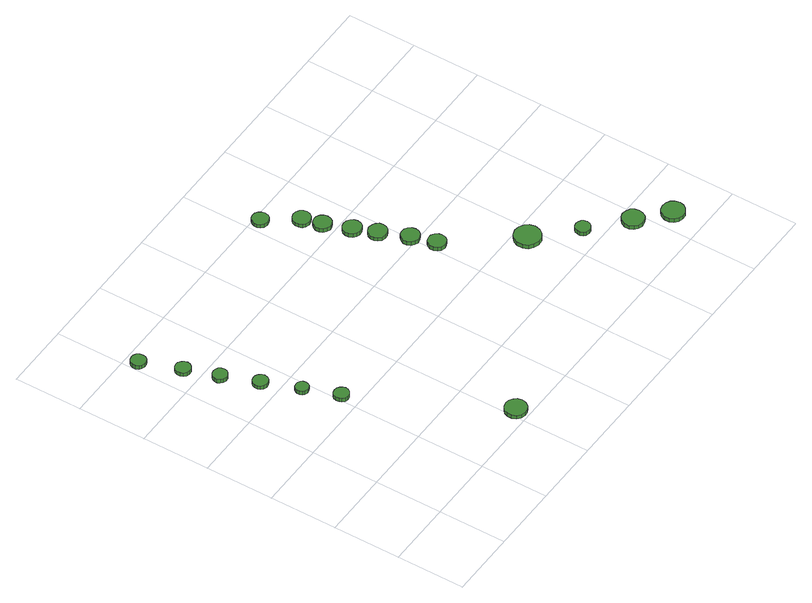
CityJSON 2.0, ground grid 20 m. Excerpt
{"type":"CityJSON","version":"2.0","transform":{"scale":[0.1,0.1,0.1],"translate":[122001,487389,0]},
"CityObjects":{
"tree1":{"type":"SolitaryVegetationObject","attributes":{"function":"something"},"geometry":[{"type":"MultiSurface","lod":"1","boundaries":[[[0,1,2,3,4,5,6,7,8,9,10,11,12,13,14]],[[15,16,17,18,19,20,21,22,23,24,25,26,27,28,29]],[[0,29,28,1]],[[1,28,27,2]],[[2,27,26,3]],[[3,26,25,4]],[[4,25,24,5]],[[5,24,23,6]],[[6,23,22,7]],[[7,22,21,8]],[[8,21,20,9]],[[9,20,19,10]],[[10,19,18,11]],[[11,18,17,12]],[[12,17,16,13]],[[13,16,15,14]],[[14,15,29,0]]]}]},
"tree2":{"type":"SolitaryVegetationObject","attributes":{"function":"something"},"geometry":[{"type":"MultiSurface","lod":"1","boundaries":[[[30,31,32,33,34,35,36,37,38,39,40,41,42,43,44]],[[45,46,47,48,49,50,51,52,53,54,55,56,57,58,59]],[[30,59,58,31]],[[31,58,57,32]],[[32,57,56,33]],[[33,56,55,34]],[[34,55,54,35]],[[35,54,53,36]],[[36,53,52,37]],[[37,52,51,38]],[[38,51,50,39]],[[39,50,49,40]],[[40,49,48,41]],[[41,48,47,42]],[[42,47,46,43]],[[43,46,45,44]],[[44,45,59,30]]]}]},
"tree3":{"type":"SolitaryVegetationObject","attributes":{"function":"something"},"geometry":[{"type":"MultiSurface","lod":"1","boundaries":[[[60,61,62,63,64,65,66,67,68,69,70,71,72,73,74]],[[75,76,77,78,79,80,81,82,83,84,85,86,87,88,89]],[[60,89,88,61]],[[61,88,87,62]],[[62,87,86,63]],[[63,86,85,64]],[[64,85,84,65]],[[65,84,83,66]],[[66,83,82,67]],[[67,82,81,68]],[[68,81,80,69]],[[69,80,79,70]],[[70,79,78,71]],[[71,78,77,72]],[[72,77,76,73]],[[73,76,75,74]],[[74,75,89,60]]]}]},
"tree4":{"type":"SolitaryVegetationObject","attributes":{"function":"something"},"geometry":[{"type":"MultiSurface","lod":"1","boundaries":[[[90,91,92,93,94,95,96,97,98,99,100,101,102,103,104]],[[105,106,107,108,109,110,111,112,113,114,115,116,117,118,119]],[[90,119,118,91]],[[91,118,117,92]],[[92,117,116,93]],[[93,116,115,94]],[[94,115,114,95]],[[95,114,113,96]],[[96,113,112,97]],[[97,112,111,98]],[[98,111,110,99]],[[99,110,109,100]],[[100,109,108,101]],[[101,108,107,102]],[[102,107,106,103]],[[103,106,105,104]],[[104,105,119,90]]]}]},
"tree5":{"type":"SolitaryVegetationObject","attributes":{"function":"something"},"geometry":[{"type":"MultiSurface","lod":"1","boundaries":[[[120,121,122,123,124,125,126,127,128,129,130,131,132,133,134]],[[135,136,137,138,139,140,141,142,143,144,145,146,147,148,149]],[[120,149,148,121]],[[121,148,147,122]],[[122,147,146,123]],[[123,146,145,124]],[[124,145,144,125]],[[125,144,143,126]],[[126,143,142,127]],[[127,142,141,128]],[[128,141,140,129]],[[129,140,139,130]],[[130,139,138,131]],[[131,138,137,132]],[[132,137,136,133]],[[133,136,135,134]],[[134,135,149,120]]]}]},
"tree6":{"type":"SolitaryVegetationObject","attributes":{"function":"something"},"geometry":[{"type":"MultiSurface","lod":"1","boundaries":[[[150,151,152,153,154,155,156,157,158,159,160,161,162,163,164]],[[165,166,167,168,169,170,171,172,173,174,175,176,177,178,179]],[[150,179,178,151]],[[151,178,177,152]],[[152,177,176,153]],[[153,176,175,154]],[[154,175,174,155]],[[155,174,173,156]],[[156,173,172,157]],[[157,172,171,158]],[[158,171,170,159]],[[159,170,169,160]],[[160,169,168,161]],[[161,168,167,162]],[[162,167,166,163]],[[163,166,165,164]],[[164,165,179,150]]]}]},
"tree7":{"type":"SolitaryVegetationObject","attributes":{"function":"something"},"geometry":[{"type":"MultiSurface","lod":"1","boundaries":[[[180,181,182,183,184,185,186,187,188,189,190,191,192,193,194]],[[195,196,197,198,199,200,201,202,203,204,205,206,207,208,209]],[[180,209,208,181]],[[181,208,207,182]],[[182,207,206,183]],[[183,206,205,184]],[[184,205,204,185]],[[185,204,203,186]],[[186,203,202,187]],[[187,202,201,188]],[[188,201,200,189]],[[189,200,199,190]],[[190,199,198,191]],[[191,198,197,192]],[[192,197,196,193]],[[193,196,195,194]],[[194,195,209,180]]]}]},
"tree8":{"type":"SolitaryVegetationObject","attributes":{"function":"something"},"geometry":[{"type":"MultiSurface","lod":"1","boundaries":[[[210,211,212,213,214,215,216,217,218,219,220,221,222,223,224]],[[225,226,227,228,229,230,231,232,233,234,235,236,237,238,239]],[[210,239,238,211]],[[211,238,237,212]],[[212,237,236,213]],[[213,236,235,214]],[[214,235,234,215]],[[215,234,233,216]],[[216,233,232,217]],[[217,232,231,218]],[[218,231,230,219]],[[219,230,229,220]],[[220,229,228,221]],[[221,228,227,222]],[[222,227,226,223]],[[223,226,225,224]],[[224,225,239,210]]]}]},
"tree9":{"type":"SolitaryVegetationObject","attributes":{"function":"something"},"geometry":[{"type":"MultiSurface","lod":"1","boundaries":[[[240,241,242,243,244,245,246,247,248,249,250,251,252,253,254]],[[255,256,257,258,259,260,261,262,263,264,265,266,267,268,269]],[[240,269,268,241]],[[241,268,267,242]],[[242,267,266,243]],[[243,266,265,244]],[[244,265,264,245]],[[245,264,263,246]],[[246,263,262,247]],[[247,262,261,248]],[[248,261,260,249]],[[249,260,259,250]],[[250,259,258,251]],[[251,258,257,252]],[[252,257,256,253]],[[253,256,255,254]],[[254,255,269,240]]]}]},
"tree10":{"type":"SolitaryVegetationObject","attributes":{"function":"something"},"geometry":[{"type":"MultiSurface","lod":"1","boundaries":[[[270,271,272,273,274,275,276,277,278,279,280,281,282,283,284]],[[285,286,287,288,289,290,291,292,293,294,295,296,297,298,299]],[[270,299,298,271]],[[271,298,297,272]],[[272,297,296,273]],[[273,296,295,274]],[[274,295,294,275]],[[275,294,293,276]],[[276,293,292,277]],[[277,292,291,278]],[[278,291,290,279]],[[279,290,289,280]],[[280,289,288,281]],[[281,288,287,282]],[[282,287,286,283]],[[283,286,285,284]],[[284,285,299,270]]]}]},
"tree11":{"type":"SolitaryVegetationObject","attributes":{"function":"something"},"geometry":[{"type":"MultiSurface","lod":"1","boundaries":[[[300,301,302,303,304,305,306,307,308,309,310,311,312,313,314]],[[315,316,317,318,319,320,321,322,323,324,325,326,327,328,329]],[[300,329,328,301]],[[301,328,327,302]],[[302,327,326,303]],[[303,326,325,304]],[[304,325,324,305]],[[305,324,323,306]],[[306,323,322,307]],[[307,322,321,308]],[[308,321,320,309]],[[309,320,319,310]],[[310,319,318,311]],[[311,318,317,312]],[[312,317,316,313]],[[313,316,315,314]],[[314,315,329,300]]]}]},
"tree12":{"type":"SolitaryVegetationObject","attributes":{"function":"something"},"geometry":[{"type":"MultiSurface","lod":"1","boundaries":[[[330,331,332,333,334,335,336,337,338,339,340,341,342,343,344]],[[345,346,347,348,349,350,351,352,353,354,355,356,357,358,359]],[[330,359,358,331]],[[331,358,357,332]],[[332,357,356,333]],[[333,356,355,334]],[[334,355,354,335]],[[335,354,353,336]],[[336,353,352,337]],[[337,352,351,338]],[[338,351,350,339]],[[339,350,349,340]],[[340,349,348,341]],[[341,348,347,342]],[[342,347,346,343]],[[343,346,345,344]],[[344,345,359,330]]]}]},
"tree13":{"type":"SolitaryVegetationObject","attributes":{"function":"something"},"geometry":[{"type":"MultiSurface","lod":"1","boundaries":[[[360,361,362,363,364,365,366,367,368,369,370,371,372,373,374]],[[375,376,377,378,379,380,381,382,383,384,385,386,387,388,389]],[[360,389,388,361]],[[361,388,387,362]],[[362,387,386,363]],[[363,386,385,364]],[[364,385,384,365]],[[365,384,383,366]],[[366,383,382,367]],[[367,382,381,368]],[[368,381,380,369]],[[369,380,379,370]],[[370,379,378,371]],[[371,378,377,372]],[[372,377,376,373]],[[373,376,375,374]],[[374,375,389,360]]]}]},
"tree14":{"type":"SolitaryVegetationObject","attributes":{"function":"something"},"geometry":[{"type":"MultiSurface","lod":"1","boundaries":[[[390,391,392,393,394,395,396,397,398,399,400,401,402,403,404]],[[405,406,407,408,409,410,411,412,413,414,415,416,417,418,419]],[[390,419,418,391]],[[391,418,417,392]],[[392,417,416,393]],[[393,416,415,394]],[[394,415,414,395]],[[395,414,413,396]],[[396,413,412,397]],[[397,412,411,398]],[[398,411,410,399]],[[399,410,409,400]],[[400,409,408,401]],[[401,408,407,402]],[[402,407,406,403]],[[403,406,405,404]],[[404,405,419,390]]]}]},
"tree15":{"type":"SolitaryVegetationObject","attributes":{"function":"something"},"geometry":[{"type":"MultiSurface","lod":"1","boundaries":[[[420,421,422,423,424,425,426,427,428,429,430,431,432,433,434]],[[435,436,437,438,439,440,441,442,443,444,445,446,447,448,449]],[[420,449,448,421]],[[421,448,447,422]],[[422,447,446,423]],[[423,446,445,424]],[[424,445,444,425]],[[425,444,443,426]],[[426,443,442,427]],[[427,442,441,428]],[[428,441,440,429]],[[429,440,439,430]],[[430,439,438,431]],[[431,438,437,432]],[[432,437,436,433]],[[433,436,435,434]],[[434,435,449,420]]]}]},
"tree16":{"type":"SolitaryVegetationObject","attributes":{"function":"something"},"geometry":[{"type":"MultiSurface","lod":"1","boundaries":[[[450,451,452,453,454,455,456,457,458,459,460,461,462,463,464]],[[465,466,467,468,469,470,471,472,473,474,475,476,477,478,479]],[[450,479,478,451]],[[451,478,477,452]],[[452,477,476,453]],[[453,476,475,454]],[[454,475,474,455]],[[455,474,473,456]],[[456,473,472,457]],[[457,472,471,458]],[[458,471,470,459]],[[459,470,469,460]],[[460,469,468,461]],[[461,468,467,462]],[[462,467,466,463]],[[463,466,465,464]],[[464,465,479,450]]]}]},
"tree17":{"type":"SolitaryVegetationObject","attributes":{"function":"something"},"geometry":[{"type":"MultiSurface","lod":"1","boundaries":[[[480,481,482,483,484,485,486,487,488,489,490,491,492,493,494]],[[495,496,497,498,499,500,501,502,503,504,505,506,507,508,509]],[[480,509,508,481]],[[481,508,507,482]],[[482,507,506,483]],[[483,506,505,484]],[[484,505,504,485]],[[485,504,503,486]],[[486,503,502,487]],[[487,502,501,488]],[[488,501,500,489]],[[489,500,499,490]],[[490,499,498,491]],[[491,498,497,492]],[[492,497,496,493]],[[493,496,495,494]],[[494,495,509,480]]]}]},
"tree18":{"type":"SolitaryVegetationObject","attributes":{"function":"something"},"geometry":[{"type":"MultiSurface","lod":"1","boundaries":[[[510,511,512,513,514,515,516,517,518,519,520,521,522,523,524]],[[525,526,527,528,529,530,531,532,533,534,535,536,537,538,539]],[[510,539,538,511]],[[511,538,537,512]],[[512,537,536,513]],[[513,536,535,514]],[[514,535,534,515]],[[515,534,533,516]],[[516,533,532,517]],[[517,532,531,518]],[[518,531,530,519]],[[519,530,529,520]],[[520,529,528,521]],[[521,528,527,522]],[[522,527,526,523]],[[523,526,525,524]],[[524,525,539,510]]]}]}
},
"vertices":[
[45,963,15],[43,972,15],[38,980,15],[30,984,15],[21,985,15],[12,982,15],[5,976,15],[1,968,15],[1,958,15],[5,950,15],[12,944,15],[21,941,15],[30,942,15],[38,946,15],[43,954,15],[43,954,2],[38,946,2],[30,942,2],[21,941,2],[12,944,2],[5,950,2],[1,958,2],[1,968,2],[5,976,2],[12,982,2],[21,985,2],[30,984,2],[38,980,2],[43,972,2],[45,963,2],
[89,851,13],[87,860,13],[81,868,13],[73,873,13],[64,874,13],[55,871,13],[48,865,13],[45,856,13],[45,847,13],[48,838,13],[55,832,13],[64,829,13],[73,830,13],[81,835,13],[87,842,13],[87,842,1],[81,835,1],[73,830,1],[64,829,1],[55,832,1],[48,838,1],[45,847,1],[45,856,1],[48,865,1],[55,871,1],[64,874,1],[73,873,1],[81,868,1],[87,860,1],[89,851,1],
[121,757,13],[119,765,13],[114,773,13],[106,777,13],[97,778,13],[88,775,13],[82,769,13],[78,761,13],[78,752,13],[82,744,13],[88,738,13],[97,735,13],[106,736,13],[114,741,13],[119,748,13],[119,748,0],[114,741,0],[106,736,0],[97,735,0],[88,738,0],[82,744,0],[78,752,0],[78,761,0],[82,769,0],[88,775,0],[97,778,0],[106,777,0],[114,773,0],[119,765,0],[121,757,0],
[160,655,13],[158,664,13],[152,672,13],[144,676,13],[135,677,13],[126,674,13],[119,668,13],[116,660,13],[116,650,13],[119,642,13],[126,636,13],[135,633,13],[144,634,13],[152,638,13],[158,646,13],[158,646,1],[152,638,1],[144,634,1],[135,633,1],[126,636,1],[119,642,1],[116,650,1],[116,660,1],[119,668,1],[126,674,1],[135,677,1],[144,676,1],[152,672,1],[158,664,1],[160,655,1],
[198,551,13],[196,559,13],[192,565,13],[185,569,13],[177,570,13],[169,568,13],[163,562,13],[160,555,13],[160,547,13],[163,540,13],[169,535,13],[177,532,13],[185,533,13],[192,537,13],[196,544,13],[196,544,0],[192,537,0],[185,533,0],[177,532,0],[169,535,0],[163,540,0],[160,547,0],[160,555,0],[163,562,0],[169,568,0],[177,570,0],[185,569,0],[192,565,0],[196,559,0],[198,551,0],
[237,451,14],[235,460,14],[229,467,14],[222,472,14],[213,473,14],[204,470,14],[197,464,14],[194,455,14],[194,446,14],[197,438,14],[204,432,14],[213,429,14],[222,430,14],[229,435,14],[235,442,14],[235,442,1],[229,435,1],[222,430,1],[213,429,1],[204,432,1],[197,438,1],[194,446,1],[194,455,1],[197,464,1],[204,470,1],[213,473,1],[222,472,1],[229,467,1],[235,460,1],[237,451,1],
[450,37,18],[447,50,18],[439,60,18],[428,67,18],[415,68,18],[402,64,18],[392,55,18],[387,43,18],[387,30,18],[392,18,18],[402,9,18],[415,5,18],[428,7,18],[439,13,18],[447,24,18],[447,24,6],[439,13,6],[428,7,6],[415,5,6],[402,9,6],[392,18,6],[387,30,6],[387,43,6],[392,55,6],[402,64,6],[415,68,6],[428,67,6],[439,60,6],[447,50,6],[450,37,6],
[657,980,17],[655,990,17],[649,998,17],[641,1003,17],[631,1004,17],[621,1001,17],[614,994,17],[610,985,17],[610,975,17],[614,966,17],[621,959,17],[631,956,17],[641,957,17],[649,962,17],[655,970,17],[655,970,5],[649,962,5],[641,957,5],[631,956,5],[621,959,5],[614,966,5],[610,975,5],[610,985,5],[614,994,5],[621,1001,5],[631,1004,5],[641,1003,5],[649,998,5],[655,990,5],[657,980,5],
[739,837,15],[737,848,15],[731,856,15],[721,862,15],[711,863,15],[700,860,15],[692,852,15],[688,842,15],[688,832,15],[692,822,15],[700,815,15],[711,811,15],[721,812,15],[731,818,15],[737,827,15],[737,827,2],[731,818,2],[721,812,2],[711,811,2],[700,815,2],[692,822,2],[688,832,2],[688,842,2],[692,852,2],[700,860,2],[711,863,2],[721,862,2],[731,856,2],[737,848,2],[739,837,2],
[724,892,15],[721,902,15],[715,911,15],[705,917,15],[695,918,15],[684,914,15],[676,907,15],[672,897,15],[672,886,15],[676,876,15],[684,869,15],[695,866,15],[705,867,15],[715,872,15],[721,881,15],[721,881,3],[715,872,3],[705,867,3],[695,866,3],[684,869,3],[676,876,3],[672,886,3],[672,897,3],[676,907,3],[684,914,3],[695,918,3],[705,917,3],[715,911,3],[721,902,3],[724,892,3],
[769,762,14],[767,773,14],[760,782,14],[750,788,14],[739,789,14],[729,786,14],[720,778,14],[716,768,14],[716,757,14],[720,746,14],[729,739,14],[739,736,14],[750,737,14],[760,742,14],[767,751,14],[767,751,1],[760,742,1],[750,737,1],[739,736,1],[729,739,1],[720,746,1],[716,757,1],[716,768,1],[720,778,1],[729,786,1],[739,789,1],[750,788,1],[760,782,1],[767,773,1],[769,762,1],
[794,699,14],[792,710,14],[785,719,14],[775,724,14],[764,726,14],[753,722,14],[745,715,14],[740,704,14],[740,693,14],[745,683,14],[753,675,14],[764,672,14],[775,673,14],[785,679,14],[792,688,14],[792,688,2],[785,679,2],[775,673,2],[764,672,2],[753,675,2],[745,683,2],[740,693,2],[740,704,2],[745,715,2],[753,722,2],[764,726,2],[775,724,2],[785,719,2],[792,710,2],[794,699,2],
[842,545,20],[840,555,20],[834,564,20],[824,570,20],[814,571,20],[803,567,20],[795,560,20],[791,550,20],[791,539,20],[795,530,20],[803,522,20],[814,519,20],[824,520,20],[834,526,20],[840,534,20],[840,534,7],[834,526,7],[824,520,7],[814,519,7],[803,522,7],[795,530,7],[791,539,7],[791,550,7],[795,560,7],[803,567,7],[814,571,7],[824,570,7],[834,564,7],[840,555,7],[842,545,7],
[825,617,17],[823,628,17],[816,637,17],[807,643,17],[796,644,17],[785,641,17],[777,633,17],[772,623,17],[772,612,17],[777,601,17],[785,594,17],[796,590,17],[807,592,17],[816,597,17],[823,606,17],[823,606,4],[816,597,4],[807,592,4],[796,590,4],[785,594,4],[777,601,4],[772,612,4],[772,623,4],[777,633,4],[785,641,4],[796,644,4],[807,643,4],[816,637,4],[823,628,4],[825,617,4],
[1002,357,21],[998,373,21],[989,385,21],[975,393,21],[959,395,21],[944,390,21],[932,379,21],[926,365,21],[926,349,21],[932,334,21],[944,324,21],[959,319,21],[975,320,21],[989,328,21],[998,341,21],[998,341,8],[989,328,8],[975,320,8],[959,319,8],[944,324,8],[932,334,8],[926,349,8],[926,365,8],[932,379,8],[944,390,8],[959,395,8],[975,393,8],[989,385,8],[998,373,8],[1002,357,8],
[1095,255,16],[1093,264,16],[1088,271,16],[1080,276,16],[1071,277,16],[1062,274,16],[1055,268,16],[1052,259,16],[1052,250,16],[1055,242,16],[1062,236,16],[1071,233,16],[1080,234,16],[1088,239,16],[1093,246,16],[1093,246,3],[1088,239,3],[1080,234,3],[1071,233,3],[1062,236,3],[1055,242,3],[1052,250,3],[1052,259,3],[1055,268,3],[1062,274,3],[1071,277,3],[1080,276,3],[1088,271,3],[1093,264,3],[1095,255,3],
[1205,163,15],[1202,176,15],[1195,187,15],[1183,193,15],[1170,195,15],[1157,191,15],[1148,182,15],[1142,170,15],[1142,156,15],[1148,144,15],[1157,136,15],[1170,131,15],[1183,133,15],[1195,139,15],[1202,150,15],[1202,150,3],[1195,139,3],[1183,133,3],[1170,131,3],[1157,136,3],[1148,144,3],[1142,156,3],[1142,170,3],[1148,182,3],[1157,191,3],[1170,195,3],[1183,193,3],[1195,187,3],[1202,176,3],[1205,163,3],
[1288,90,15],[1285,104,15],[1277,115,15],[1265,122,15],[1251,123,15],[1238,119,15],[1228,110,15],[1222,97,15],[1222,83,15],[1228,71,15],[1238,62,15],[1251,57,15],[1265,59,15],[1277,66,15],[1285,77,15],[1285,77,2],[1277,66,2],[1265,59,2],[1251,57,2],[1238,62,2],[1228,71,2],[1222,83,2],[1222,97,2],[1228,110,2],[1238,119,2],[1251,123,2],[1265,122,2],[1277,115,2],[1285,104,2],[1288,90,2]
]}
